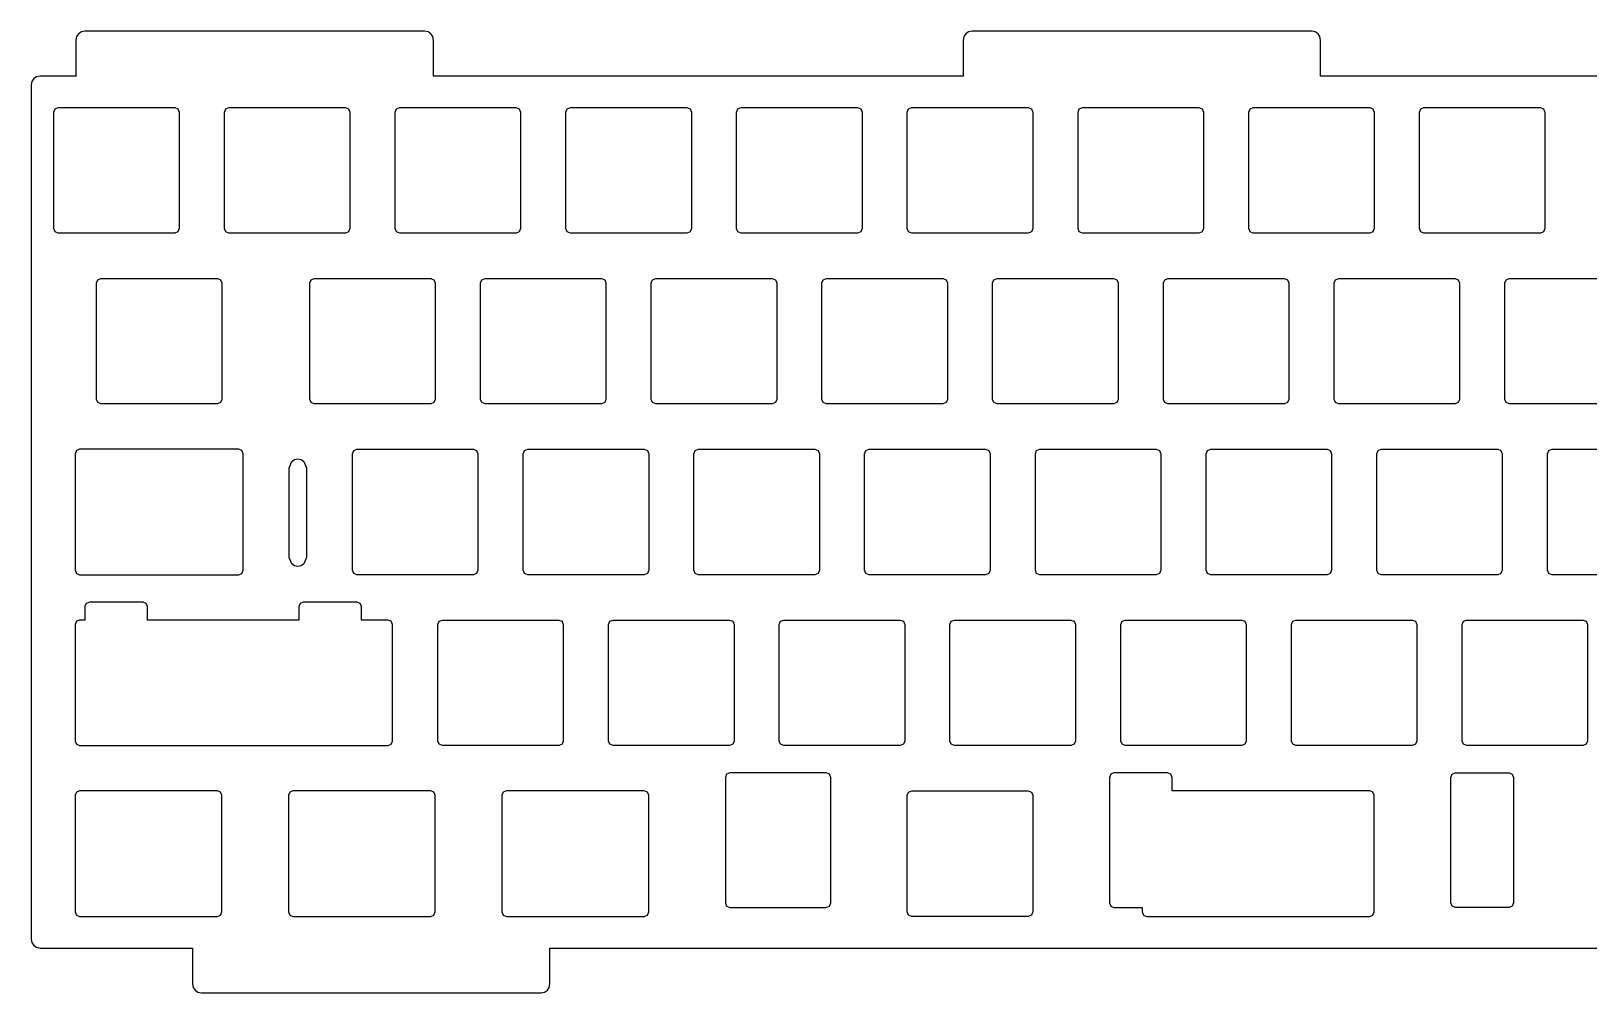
# Model space of a CAD drawing. Extents: x 8 to 355, y 3 to 110.
# Drawn here: x 7.5 to 181.4, y 3.2 to 110.5 of the extents above; entities that cross this region are included whole.
import ezdxf

# ---------------------------------------------------------------- set-up
doc = ezdxf.new("R2010")
doc.units = 0

msp = doc.modelspace()

# ---------------------------------------------------------------- linework, layer by layer
at = {"layer": 'Layer 1'}
for p, q in [((12.603151, 109.865094), (12.524817, 109.475136)), ((12.817037, 110.182854), (12.603151, 109.865094)), ((13.134797, 110.396741), (12.817037, 110.182854)), ((13.524756, 110.475075), (13.134797, 110.396741)), ((51.424763, 110.475075), (13.524756, 110.475075)), ((51.814803, 110.396741), (51.424763, 110.475075)), ((52.132741, 110.182854), (51.814803, 110.396741)), ((52.346804, 109.865094), (52.132741, 110.182854)), ((52.425219, 109.475136), (52.346804, 109.865094)), ((111.603511, 109.865094), (111.52517, 109.475136)), ((111.817408, 110.182854), (111.603511, 109.865094)), ((112.135168, 110.396741), (111.817408, 110.182854)), ((112.5251, 110.475075), (112.135168, 110.396741)), ((150.42512, 110.475075), (112.5251, 110.475075)), ((150.815079, 110.396741), (150.42512, 110.475075)), ((151.13284, 110.182854), (150.815079, 110.396741)), ((151.346726, 109.865094), (151.13284, 110.182854)), ((151.42506, 109.475136), (151.346726, 109.865094)), ((12.524817, 109.475136), (12.524817, 105.575116)), ((52.425219, 105.575116), (52.425219, 109.475136)), ((111.52517, 109.475136), (111.52517, 105.575116)), ((151.42506, 105.575116), (151.42506, 109.475136)), ((7.603457, 104.864882), (7.525122, 104.474925)), ((7.525122, 104.474925), (7.525122, 9.2168)), ((7.817343, 105.182643), (7.603457, 104.864882)), ((8.135104, 105.396529), (7.817343, 105.182643)), ((8.525061, 105.474864), (8.135104, 105.396529)), ((12.535147, 105.474864), (8.525061, 105.474864)), ((12.524817, 105.575116), (12.535147, 105.474864)), ((52.414889, 105.474864), (52.425219, 105.575116)), ((111.53517, 105.474864), (52.414889, 105.474864)), ((111.52517, 105.575116), (111.53517, 105.474864)), ((151.41506, 105.474864), (151.42506, 105.575116)), ((210.53496, 105.474864), (151.41506, 105.474864)), ((7.525122, 9.2168), (7.603457, 8.826841)), ((7.603457, 8.826841), (7.817343, 8.50908)), ((7.817343, 8.50908), (8.135104, 8.295194)), ((8.135104, 8.295194), (8.525061, 8.21686)), ((8.525061, 8.21686), (25.534875, 8.21686)), ((25.534875, 8.21686), (25.525075, 8.11716)), ((25.525075, 8.11716), (25.525075, 4.21714)), ((65.424965, 8.11716), (65.415165, 8.21686)), ((65.415165, 8.21686), (223.53468, 8.21686)), ((65.424965, 4.21714), (65.424965, 8.11716)), ((25.525075, 4.21714), (25.603409, 3.827181)), ((25.603409, 3.827181), (25.817295, 3.50942)), ((25.817295, 3.50942), (26.135055, 3.295534)), ((64.814985, 3.295534), (65.132745, 3.50942)), ((65.132745, 3.50942), (65.346631, 3.827181)), ((65.346631, 3.827181), (65.424965, 4.21714)), ((26.135055, 3.295534), (26.525014, 3.2172)), ((26.525014, 3.2172), (64.425026, 3.2172)), ((64.425026, 3.2172), (64.814985, 3.295534))]:
    msp.add_line(p, q, dxfattribs=at)
at = {"layer": 'Layer 2'}
for p, q in [((10.05, 101.449), (10.196447, 101.802553)), ((10.05, 88.449), (10.05, 101.449)), ((10.196447, 101.802553), (10.55, 101.949)), ((10.55, 101.949), (23.55, 101.949)), ((10.55, 101.949), (10.55, 101.949)), ((23.55, 101.949), (23.903553, 101.802553)), ((23.903553, 101.802553), (24.05, 101.449)), ((24.05, 101.449), (24.05, 88.449)), ((29.1, 101.449), (29.246447, 101.802553)), ((29.1, 88.449), (29.1, 101.449)), ((29.246447, 101.802553), (29.6, 101.949)), ((29.6, 101.949), (42.6, 101.949)), ((29.6, 101.949), (29.6, 101.949)), ((42.6, 101.949), (42.953553, 101.802553)), ((42.953553, 101.802553), (43.1, 101.449)), ((43.1, 101.449), (43.1, 88.449)), ((48.15, 101.449), (48.296447, 101.802553)), ((48.15, 88.449), (48.15, 101.449)), ((48.296447, 101.802553), (48.65, 101.949)), ((48.65, 101.949), (61.65, 101.949)), ((48.65, 101.949), (48.65, 101.949)), ((61.65, 101.949), (62.003553, 101.802553)), ((62.003553, 101.802553), (62.15, 101.449)), ((62.15, 101.449), (62.15, 88.449)), ((67.2, 101.449), (67.346447, 101.802553)), ((67.2, 88.449), (67.2, 101.449)), ((67.346447, 101.802553), (67.7, 101.949)), ((67.7, 101.949), (80.7, 101.949)), ((67.7, 101.949), (67.7, 101.949)), ((80.7, 101.949), (81.053553, 101.802553)), ((81.053553, 101.802553), (81.2, 101.449)), ((81.2, 101.449), (81.2, 88.449)), ((86.25, 101.449), (86.396447, 101.802553)), ((86.25, 88.449), (86.25, 101.449)), ((86.396447, 101.802553), (86.75, 101.949)), ((86.75, 101.949), (99.75, 101.949)), ((86.75, 101.949), (86.75, 101.949)), ((99.75, 101.949), (100.103553, 101.802553)), ((100.103553, 101.802553), (100.25, 101.449)), ((100.25, 101.449), (100.25, 88.449)), ((105.3, 101.449), (105.446447, 101.802553)), ((105.3, 88.449), (105.3, 101.449)), ((105.446447, 101.802553), (105.8, 101.949)), ((105.8, 101.949), (118.8, 101.949)), ((105.8, 101.949), (105.8, 101.949)), ((118.8, 101.949), (119.153553, 101.802553)), ((119.153553, 101.802553), (119.3, 101.449)), ((119.3, 101.449), (119.3, 88.449)), ((124.35, 101.449), (124.496447, 101.802553)), ((124.35, 88.449), (124.35, 101.449)), ((124.496447, 101.802553), (124.85, 101.949)), ((124.85, 101.949), (137.85, 101.949)), ((124.85, 101.949), (124.85, 101.949)), ((137.85, 101.949), (138.203553, 101.802553)), ((138.203553, 101.802553), (138.35, 101.449)), ((138.35, 101.449), (138.35, 88.449)), ((143.4, 101.449), (143.546447, 101.802553)), ((143.4, 88.449), (143.4, 101.449)), ((143.546447, 101.802553), (143.9, 101.949)), ((143.9, 101.949), (156.9, 101.949)), ((143.9, 101.949), (143.9, 101.949)), ((156.9, 101.949), (157.253553, 101.802553)), ((157.253553, 101.802553), (157.4, 101.449)), ((157.4, 101.449), (157.4, 88.449)), ((162.45, 101.449), (162.596447, 101.802553)), ((162.45, 88.449), (162.45, 101.449)), ((162.596447, 101.802553), (162.95, 101.949)), ((162.95, 101.949), (175.95, 101.949)), ((162.95, 101.949), (162.95, 101.949)), ((175.95, 101.949), (176.303553, 101.802553)), ((176.303553, 101.802553), (176.45, 101.449)), ((176.45, 101.449), (176.45, 88.449)), ((10.196447, 88.095447), (10.05, 88.449)), ((10.55, 87.949), (10.196447, 88.095447)), ((23.55, 87.949), (10.55, 87.949)), ((23.903553, 88.095447), (23.55, 87.949)), ((24.05, 88.449), (23.903553, 88.095447)), ((29.246447, 88.095447), (29.1, 88.449)), ((29.6, 87.949), (29.246447, 88.095447)), ((42.6, 87.949), (29.6, 87.949)), ((42.953553, 88.095447), (42.6, 87.949)), ((43.1, 88.449), (42.953553, 88.095447)), ((48.296447, 88.095447), (48.15, 88.449)), ((48.65, 87.949), (48.296447, 88.095447)), ((61.65, 87.949), (48.65, 87.949)), ((62.003553, 88.095447), (61.65, 87.949)), ((62.15, 88.449), (62.003553, 88.095447)), ((67.346447, 88.095447), (67.2, 88.449)), ((67.7, 87.949), (67.346447, 88.095447)), ((80.7, 87.949), (67.7, 87.949)), ((81.053553, 88.095447), (80.7, 87.949)), ((81.2, 88.449), (81.053553, 88.095447)), ((86.396447, 88.095447), (86.25, 88.449)), ((86.75, 87.949), (86.396447, 88.095447)), ((99.75, 87.949), (86.75, 87.949)), ((100.103553, 88.095447), (99.75, 87.949)), ((100.25, 88.449), (100.103553, 88.095447)), ((105.446447, 88.095447), (105.3, 88.449)), ((105.8, 87.949), (105.446447, 88.095447)), ((118.8, 87.949), (105.8, 87.949)), ((119.153553, 88.095447), (118.8, 87.949)), ((119.3, 88.449), (119.153553, 88.095447)), ((124.496447, 88.095447), (124.35, 88.449)), ((124.85, 87.949), (124.496447, 88.095447)), ((137.85, 87.949), (124.85, 87.949)), ((138.203553, 88.095447), (137.85, 87.949)), ((138.35, 88.449), (138.203553, 88.095447)), ((143.546447, 88.095447), (143.4, 88.449)), ((143.9, 87.949), (143.546447, 88.095447)), ((156.9, 87.949), (143.9, 87.949)), ((157.253553, 88.095447), (156.9, 87.949)), ((157.4, 88.449), (157.253553, 88.095447)), ((162.596447, 88.095447), (162.45, 88.449)), ((162.95, 87.949), (162.596447, 88.095447)), ((175.95, 87.949), (162.95, 87.949)), ((176.303553, 88.095447), (175.95, 87.949)), ((176.45, 88.449), (176.303553, 88.095447)), ((14.813, 82.399), (14.959447, 82.752553)), ((14.813, 69.399), (14.813, 82.399)), ((14.959447, 82.752553), (15.313, 82.899)), ((15.313, 82.899), (28.313, 82.899)), ((15.313, 82.899), (15.313, 82.899)), ((28.313, 82.899), (28.666553, 82.752553)), ((28.666553, 82.752553), (28.813, 82.399)), ((28.813, 82.399), (28.813, 69.399)), ((38.625, 82.399), (38.771447, 82.752553)), ((38.625, 69.399), (38.625, 82.399)), ((38.771447, 82.752553), (39.125, 82.899)), ((39.125, 82.899), (52.125, 82.899)), ((39.125, 82.899), (39.125, 82.899)), ((52.125, 82.899), (52.478553, 82.752553)), ((52.478553, 82.752553), (52.625, 82.399)), ((52.625, 82.399), (52.625, 69.399)), ((57.675, 82.399), (57.821447, 82.752553)), ((57.675, 69.399), (57.675, 82.399)), ((57.821447, 82.752553), (58.175, 82.899)), ((58.175, 82.899), (71.175, 82.899)), ((58.175, 82.899), (58.175, 82.899)), ((71.175, 82.899), (71.528553, 82.752553)), ((71.528553, 82.752553), (71.675, 82.399)), ((71.675, 82.399), (71.675, 69.399)), ((76.725, 82.399), (76.871447, 82.752553)), ((76.725, 69.399), (76.725, 82.399)), ((76.871447, 82.752553), (77.225, 82.899)), ((77.225, 82.899), (90.225, 82.899)), ((77.225, 82.899), (77.225, 82.899)), ((90.225, 82.899), (90.578553, 82.752553)), ((90.578553, 82.752553), (90.725, 82.399)), ((90.725, 82.399), (90.725, 69.399)), ((95.775, 82.399), (95.921447, 82.752553)), ((95.775, 69.399), (95.775, 82.399)), ((95.921447, 82.752553), (96.275, 82.899)), ((96.275, 82.899), (109.275, 82.899)), ((96.275, 82.899), (96.275, 82.899)), ((109.275, 82.899), (109.628553, 82.752553)), ((109.628553, 82.752553), (109.775, 82.399)), ((109.775, 82.399), (109.775, 69.399)), ((114.825, 82.399), (114.971447, 82.752553)), ((114.825, 69.399), (114.825, 82.399)), ((114.971447, 82.752553), (115.325, 82.899)), ((115.325, 82.899), (128.325, 82.899)), ((115.325, 82.899), (115.325, 82.899)), ((128.325, 82.899), (128.678553, 82.752553)), ((128.678553, 82.752553), (128.825, 82.399)), ((128.825, 82.399), (128.825, 69.399)), ((133.875, 82.399), (134.021447, 82.752553)), ((133.875, 69.399), (133.875, 82.399)), ((134.021447, 82.752553), (134.375, 82.899)), ((134.375, 82.899), (147.375, 82.899)), ((134.375, 82.899), (134.375, 82.899)), ((147.375, 82.899), (147.728553, 82.752553)), ((147.728553, 82.752553), (147.875, 82.399)), ((147.875, 82.399), (147.875, 69.399)), ((152.925, 82.399), (153.071447, 82.752553)), ((152.925, 69.399), (152.925, 82.399)), ((153.071447, 82.752553), (153.425, 82.899)), ((153.425, 82.899), (166.425, 82.899)), ((153.425, 82.899), (153.425, 82.899)), ((166.425, 82.899), (166.778553, 82.752553)), ((166.778553, 82.752553), (166.925, 82.399)), ((166.925, 82.399), (166.925, 69.399)), ((171.975, 82.399), (172.121447, 82.752553)), ((171.975, 69.399), (171.975, 82.399)), ((172.121447, 82.752553), (172.475, 82.899)), ((172.475, 82.899), (185.475, 82.899)), ((172.475, 82.899), (172.475, 82.899)), ((14.959447, 69.045447), (14.813, 69.399)), ((15.313, 68.899), (14.959447, 69.045447)), ((28.313, 68.899), (15.313, 68.899)), ((28.666553, 69.045447), (28.313, 68.899)), ((28.813, 69.399), (28.666553, 69.045447)), ((38.771447, 69.045447), (38.625, 69.399)), ((39.125, 68.899), (38.771447, 69.045447)), ((52.125, 68.899), (39.125, 68.899)), ((52.478553, 69.045447), (52.125, 68.899)), ((52.625, 69.399), (52.478553, 69.045447)), ((57.821447, 69.045447), (57.675, 69.399)), ((58.175, 68.899), (57.821447, 69.045447)), ((71.175, 68.899), (58.175, 68.899)), ((71.528553, 69.045447), (71.175, 68.899)), ((71.675, 69.399), (71.528553, 69.045447)), ((76.871447, 69.045447), (76.725, 69.399)), ((77.225, 68.899), (76.871447, 69.045447)), ((90.225, 68.899), (77.225, 68.899)), ((90.578553, 69.045447), (90.225, 68.899)), ((90.725, 69.399), (90.578553, 69.045447)), ((95.921447, 69.045447), (95.775, 69.399)), ((96.275, 68.899), (95.921447, 69.045447)), ((109.275, 68.899), (96.275, 68.899)), ((109.628553, 69.045447), (109.275, 68.899)), ((109.775, 69.399), (109.628553, 69.045447)), ((114.971447, 69.045447), (114.825, 69.399)), ((115.325, 68.899), (114.971447, 69.045447)), ((128.325, 68.899), (115.325, 68.899)), ((128.678553, 69.045447), (128.325, 68.899)), ((128.825, 69.399), (128.678553, 69.045447)), ((134.021447, 69.045447), (133.875, 69.399)), ((134.375, 68.899), (134.021447, 69.045447)), ((147.375, 68.899), (134.375, 68.899)), ((147.728553, 69.045447), (147.375, 68.899)), ((147.875, 69.399), (147.728553, 69.045447)), ((153.071447, 69.045447), (152.925, 69.399)), ((153.425, 68.899), (153.071447, 69.045447)), ((166.425, 68.899), (153.425, 68.899)), ((166.778553, 69.045447), (166.425, 68.899)), ((166.925, 69.399), (166.778553, 69.045447)), ((172.121447, 69.045447), (171.975, 69.399)), ((172.475, 68.899), (172.121447, 69.045447)), ((185.475, 68.899), (172.475, 68.899)), ((12.577395, 63.702687), (12.430766, 63.34924)), ((12.430766, 63.34924), (12.430766, 50.349)), ((12.930994, 63.848951), (12.577395, 63.702687)), ((17.69401, 63.848951), (12.930994, 63.848951)), ((25.931234, 63.848951), (17.69401, 63.848951)), ((30.69425, 63.848951), (25.931234, 63.848951)), ((31.047515, 63.702505), (30.69425, 63.848951)), ((31.193962, 63.34924), (31.047515, 63.702505)), ((31.193962, 50.349), (31.193962, 63.34924)), ((43.388, 63.349), (43.534447, 63.702553)), ((43.388, 50.349), (43.388, 63.349)), ((43.534447, 63.702553), (43.888, 63.849)), ((43.888, 63.849), (56.888, 63.849)), ((43.888, 63.849), (43.888, 63.849)), ((56.888, 63.849), (57.241553, 63.702553)), ((57.241553, 63.702553), (57.388, 63.349)), ((57.388, 63.349), (57.388, 50.349)), ((62.438, 63.349), (62.584447, 63.702553)), ((62.438, 50.349), (62.438, 63.349)), ((62.584447, 63.702553), (62.938, 63.849)), ((62.938, 63.849), (75.938, 63.849)), ((62.938, 63.849), (62.938, 63.849)), ((75.938, 63.849), (76.291553, 63.702553)), ((76.291553, 63.702553), (76.438, 63.349)), ((76.438, 63.349), (76.438, 50.349)), ((81.488, 63.349), (81.634447, 63.702553)), ((81.488, 50.349), (81.488, 63.349)), ((81.634447, 63.702553), (81.988, 63.849)), ((81.988, 63.849), (94.988, 63.849)), ((81.988, 63.849), (81.988, 63.849)), ((94.988, 63.849), (95.341553, 63.702553)), ((95.341553, 63.702553), (95.488, 63.349)), ((95.488, 63.349), (95.488, 50.349)), ((100.538, 63.349), (100.684447, 63.702553)), ((100.538, 50.349), (100.538, 63.349)), ((100.684447, 63.702553), (101.038, 63.849)), ((101.038, 63.849), (114.038, 63.849)), ((101.038, 63.849), (101.038, 63.849)), ((114.038, 63.849), (114.391553, 63.702553)), ((114.391553, 63.702553), (114.538, 63.349)), ((114.538, 63.349), (114.538, 50.349)), ((119.588, 63.349), (119.734447, 63.702553)), ((119.588, 50.349), (119.588, 63.349)), ((119.734447, 63.702553), (120.088, 63.849)), ((120.088, 63.849), (133.088, 63.849)), ((120.088, 63.849), (120.088, 63.849)), ((133.088, 63.849), (133.441553, 63.702553)), ((133.441553, 63.702553), (133.588, 63.349)), ((133.588, 63.349), (133.588, 50.349)), ((138.638, 63.349), (138.784447, 63.702553)), ((138.638, 50.349), (138.638, 63.349)), ((138.784447, 63.702553), (139.138, 63.849)), ((139.138, 63.849), (152.138, 63.849)), ((139.138, 63.849), (139.138, 63.849)), ((152.138, 63.849), (152.491553, 63.702553)), ((152.491553, 63.702553), (152.638, 63.349)), ((152.638, 63.349), (152.638, 50.349)), ((157.688, 63.349), (157.834447, 63.702553)), ((157.688, 50.349), (157.688, 63.349)), ((157.834447, 63.702553), (158.188, 63.849)), ((158.188, 63.849), (171.188, 63.849)), ((158.188, 63.849), (158.188, 63.849)), ((171.188, 63.849), (171.541553, 63.702553)), ((171.541553, 63.702553), (171.688, 63.349)), ((171.688, 63.349), (171.688, 50.349)), ((176.738, 63.349), (176.884447, 63.702553)), ((176.738, 50.349), (176.738, 63.349)), ((176.884447, 63.702553), (177.238, 63.849)), ((177.238, 63.849), (190.238, 63.849)), ((177.238, 63.849), (177.238, 63.849)), ((12.430766, 50.349), (12.577213, 49.995219)), ((12.577213, 49.995219), (12.930994, 49.848772)), ((12.930994, 49.848772), (17.69401, 49.848772)), ((17.69401, 49.848772), (25.931234, 49.848772)), ((25.931234, 49.848772), (30.69425, 49.848772)), ((30.69425, 49.848772), (31.047698, 49.995401)), ((31.047698, 49.995401), (31.193962, 50.349)), ((43.534447, 49.995447), (43.388, 50.349)), ((43.888, 49.849), (43.534447, 49.995447)), ((56.888, 49.849), (43.888, 49.849)), ((57.241553, 49.995447), (56.888, 49.849)), ((57.388, 50.349), (57.241553, 49.995447)), ((62.584447, 49.995447), (62.438, 50.349)), ((62.938, 49.849), (62.584447, 49.995447)), ((75.938, 49.849), (62.938, 49.849)), ((76.291553, 49.995447), (75.938, 49.849)), ((76.438, 50.349), (76.291553, 49.995447)), ((81.634447, 49.995447), (81.488, 50.349)), ((81.988, 49.849), (81.634447, 49.995447)), ((94.988, 49.849), (81.988, 49.849)), ((95.341553, 49.995447), (94.988, 49.849)), ((95.488, 50.349), (95.341553, 49.995447)), ((100.684447, 49.995447), (100.538, 50.349)), ((101.038, 49.849), (100.684447, 49.995447)), ((114.038, 49.849), (101.038, 49.849)), ((114.391553, 49.995447), (114.038, 49.849)), ((114.538, 50.349), (114.391553, 49.995447)), ((119.734447, 49.995447), (119.588, 50.349)), ((120.088, 49.849), (119.734447, 49.995447)), ((133.088, 49.849), (120.088, 49.849)), ((133.441553, 49.995447), (133.088, 49.849)), ((133.588, 50.349), (133.441553, 49.995447)), ((138.784447, 49.995447), (138.638, 50.349)), ((139.138, 49.849), (138.784447, 49.995447)), ((152.138, 49.849), (139.138, 49.849)), ((152.491553, 49.995447), (152.138, 49.849)), ((152.638, 50.349), (152.491553, 49.995447)), ((157.834447, 49.995447), (157.688, 50.349)), ((158.188, 49.849), (157.834447, 49.995447)), ((171.188, 49.849), (158.188, 49.849)), ((171.541553, 49.995447), (171.188, 49.849)), ((171.688, 50.349), (171.541553, 49.995447)), ((176.884447, 49.995447), (176.738, 50.349)), ((177.238, 49.849), (176.884447, 49.995447)), ((190.238, 49.849), (177.238, 49.849)), ((13.664485, 46.652382), (13.518038, 46.299118)), ((13.518038, 46.299118), (13.518038, 44.798951)), ((14.017749, 46.798829), (13.664485, 46.652382)), ((20.0179, 46.798829), (14.017749, 46.798829)), ((20.371498, 46.652565), (20.0179, 46.798829)), ((20.518127, 46.299118), (20.371498, 46.652565)), ((20.518127, 44.798951), (20.518127, 46.299118)), ((37.540547, 46.652382), (37.3941, 46.299118)), ((37.3941, 46.299118), (37.3941, 44.798951)), ((37.893811, 46.798829), (37.540547, 46.652382)), ((43.893962, 46.798829), (37.893811, 46.798829)), ((44.24756, 46.652565), (43.893962, 46.798829)), ((44.394189, 46.299118), (44.24756, 46.652565)), ((44.394189, 44.798951), (44.394189, 46.299118)), ((12.577395, 44.652687), (12.430766, 44.29924)), ((12.430766, 44.29924), (12.430766, 31.299)), ((12.930994, 44.798951), (12.577395, 44.652687)), ((13.518038, 44.798951), (12.930994, 44.798951)), ((22.455994, 44.798951), (20.518127, 44.798951)), ((25.931234, 44.798951), (22.455994, 44.798951)), ((34.36276, 44.798951), (25.931234, 44.798951)), ((35.456234, 44.798951), (34.36276, 44.798951)), ((37.3941, 44.798951), (35.456234, 44.798951)), ((47.363, 44.798951), (44.394189, 44.798951)), ((47.716599, 44.652687), (47.363, 44.798951)), ((47.863228, 44.29924), (47.716599, 44.652687)), ((47.863228, 31.299), (47.863228, 44.29924)), ((52.913, 44.299), (53.059447, 44.652553)), ((52.913, 31.299), (52.913, 44.299)), ((53.059447, 44.652553), (53.413, 44.799)), ((53.413, 44.799), (66.413, 44.799)), ((53.413, 44.799), (53.413, 44.799)), ((66.413, 44.799), (66.766553, 44.652553)), ((66.766553, 44.652553), (66.913, 44.299)), ((66.913, 44.299), (66.913, 31.299)), ((71.963, 44.299), (72.109447, 44.652553)), ((71.963, 31.299), (71.963, 44.299)), ((72.109447, 44.652553), (72.463, 44.799)), ((72.463, 44.799), (85.463, 44.799)), ((72.463, 44.799), (72.463, 44.799)), ((85.463, 44.799), (85.816553, 44.652553)), ((85.816553, 44.652553), (85.963, 44.299)), ((85.963, 44.299), (85.963, 31.299)), ((91.013, 44.299), (91.159447, 44.652553)), ((91.013, 31.299), (91.013, 44.299)), ((91.159447, 44.652553), (91.513, 44.799)), ((91.513, 44.799), (104.513, 44.799)), ((91.513, 44.799), (91.513, 44.799)), ((104.513, 44.799), (104.866553, 44.652553)), ((104.866553, 44.652553), (105.013, 44.299)), ((105.013, 44.299), (105.013, 31.299)), ((110.063, 44.299), (110.209447, 44.652553)), ((110.063, 31.299), (110.063, 44.299)), ((110.209447, 44.652553), (110.563, 44.799)), ((110.563, 44.799), (123.563, 44.799)), ((110.563, 44.799), (110.563, 44.799)), ((123.563, 44.799), (123.916553, 44.652553)), ((123.916553, 44.652553), (124.063, 44.299)), ((124.063, 44.299), (124.063, 31.299)), ((129.113, 44.299), (129.259447, 44.652553)), ((129.113, 31.299), (129.113, 44.299)), ((129.259447, 44.652553), (129.613, 44.799)), ((129.613, 44.799), (142.613, 44.799)), ((129.613, 44.799), (129.613, 44.799)), ((142.613, 44.799), (142.966553, 44.652553)), ((142.966553, 44.652553), (143.113, 44.299)), ((143.113, 44.299), (143.113, 31.299)), ((148.163, 44.299), (148.309447, 44.652553)), ((148.163, 31.299), (148.163, 44.299)), ((148.309447, 44.652553), (148.663, 44.799)), ((148.663, 44.799), (161.663, 44.799)), ((148.663, 44.799), (148.663, 44.799)), ((161.663, 44.799), (162.016553, 44.652553)), ((162.016553, 44.652553), (162.163, 44.299)), ((162.163, 44.299), (162.163, 31.299)), ((167.213, 44.299), (167.359447, 44.652553)), ((167.213, 31.299), (167.213, 44.299)), ((167.359447, 44.652553), (167.713, 44.799)), ((167.713, 44.799), (180.713, 44.799)), ((167.713, 44.799), (167.713, 44.799)), ((180.713, 44.799), (181.066553, 44.652553)), ((181.066553, 44.652553), (181.213, 44.299)), ((181.213, 44.299), (181.213, 31.299)), ((12.430766, 31.299), (12.577212, 30.945217)), ((47.716782, 30.945217), (47.863228, 31.299)), ((53.059447, 30.945447), (52.913, 31.299)), ((66.913, 31.299), (66.766553, 30.945447)), ((72.109447, 30.945447), (71.963, 31.299)), ((85.963, 31.299), (85.816553, 30.945447)), ((91.159447, 30.945447), (91.013, 31.299)), ((105.013, 31.299), (104.866553, 30.945447)), ((110.209447, 30.945447), (110.063, 31.299)), ((124.063, 31.299), (123.916553, 30.945447)), ((129.259447, 30.945447), (129.113, 31.299)), ((143.113, 31.299), (142.966553, 30.945447)), ((148.309447, 30.945447), (148.163, 31.299)), ((162.163, 31.299), (162.016553, 30.945447)), ((167.359447, 30.945447), (167.213, 31.299)), ((181.213, 31.299), (181.066553, 30.945447)), ((12.577212, 30.945217), (12.930994, 30.79877)), ((12.930994, 30.79877), (22.455994, 30.79877)), ((22.455994, 30.79877), (25.931234, 30.79877)), ((25.931234, 30.79877), (34.36276, 30.79877)), ((34.36276, 30.79877), (35.456234, 30.79877)), ((35.456234, 30.79877), (47.363, 30.79877)), ((47.363, 30.79877), (47.716782, 30.945217)), ((53.413, 30.799), (53.059447, 30.945447)), ((66.413, 30.799), (53.413, 30.799)), ((66.766553, 30.945447), (66.413, 30.799)), ((72.463, 30.799), (72.109447, 30.945447)), ((85.463, 30.799), (72.463, 30.799)), ((85.816553, 30.945447), (85.463, 30.799)), ((91.513, 30.799), (91.159447, 30.945447)), ((104.513, 30.799), (91.513, 30.799)), ((104.866553, 30.945447), (104.513, 30.799)), ((110.563, 30.799), (110.209447, 30.945447)), ((123.563, 30.799), (110.563, 30.799)), ((123.916553, 30.945447), (123.563, 30.799)), ((129.613, 30.799), (129.259447, 30.945447)), ((142.613, 30.799), (129.613, 30.799)), ((142.966553, 30.945447), (142.613, 30.799)), ((148.663, 30.799), (148.309447, 30.945447)), ((161.663, 30.799), (148.663, 30.799)), ((162.016553, 30.945447), (161.663, 30.799)), ((167.713, 30.799), (167.359447, 30.945447)), ((180.713, 30.799), (167.713, 30.799)), ((181.066553, 30.945447), (180.713, 30.799)), ((85.140408, 27.602567), (84.993778, 27.24912)), ((84.993778, 27.24912), (84.993778, 13.24894)), ((85.494006, 27.74883), (85.140408, 27.602567)), ((90.249788, 27.74883), (85.494006, 27.74883)), ((91.494157, 27.74883), (90.249788, 27.74883)), ((96.249939, 27.74883), (91.494157, 27.74883)), ((96.603537, 27.602567), (96.249939, 27.74883)), ((96.750167, 27.24912), (96.603537, 27.602567)), ((96.750167, 13.24894), (96.750167, 27.24912)), ((127.996527, 27.602383), (127.85008, 27.24912)), ((127.85008, 27.24912), (127.85008, 13.24894)), ((128.34979, 27.74883), (127.996527, 27.602383)), ((134.34994, 27.74883), (128.34979, 27.74883)), ((134.70354, 27.602567), (134.34994, 27.74883)), ((134.85017, 27.24912), (134.70354, 27.602567)), ((134.85017, 25.74895), (134.85017, 27.24912)), ((165.95, 27.249), (166.096447, 27.602553)), ((165.95, 13.249), (165.95, 27.249)), ((166.096447, 27.602553), (166.45, 27.749)), ((166.45, 27.749), (172.45, 27.749)), ((166.45, 27.749), (166.45, 27.749)), ((172.45, 27.749), (172.803553, 27.602553)), ((172.803553, 27.602553), (172.95, 27.249)), ((172.95, 27.249), (172.95, 13.249)), ((12.577396, 25.602687), (12.430766, 25.24924)), ((12.430766, 25.24924), (12.430766, 12.249)), ((12.930994, 25.74895), (12.577396, 25.602687)), ((15.31276, 25.74895), (12.930994, 25.74895)), ((25.931234, 25.74895), (15.31276, 25.74895)), ((28.313, 25.74895), (25.931234, 25.74895)), ((28.666598, 25.602687), (28.313, 25.74895)), ((28.813228, 25.24924), (28.666598, 25.602687)), ((28.813228, 12.249), (28.813228, 25.24924)), ((36.390412, 25.602686), (36.243783, 25.24924)), ((36.243783, 25.24924), (36.243783, 12.249)), ((36.74401, 25.74895), (36.390412, 25.602686)), ((39.124744, 25.74895), (36.74401, 25.74895)), ((49.74425, 25.74895), (39.124744, 25.74895)), ((52.124984, 25.74895), (49.74425, 25.74895)), ((52.478582, 25.602687), (52.124984, 25.74895)), ((52.625212, 25.24924), (52.478582, 25.602687)), ((52.625212, 12.249), (52.625212, 25.24924)), ((60.202396, 25.602687), (60.055766, 25.24924)), ((60.055766, 25.24924), (60.055766, 12.249)), ((60.555994, 25.74895), (60.202396, 25.602687)), ((62.93776, 25.74895), (60.555994, 25.74895)), ((73.556234, 25.74895), (62.93776, 25.74895)), ((75.938, 25.74895), (73.556234, 25.74895)), ((76.291598, 25.602687), (75.938, 25.74895)), ((76.438228, 25.24924), (76.291598, 25.602687)), ((76.438228, 12.249), (76.438228, 25.24924)), ((105.3, 25.249), (105.446447, 25.602553)), ((105.3, 12.249), (105.3, 25.249)), ((105.446447, 25.602553), (105.8, 25.749)), ((105.8, 25.749), (118.8, 25.749)), ((105.8, 25.749), (105.8, 25.749)), ((118.8, 25.749), (119.153553, 25.602553)), ((119.153553, 25.602553), (119.3, 25.249)), ((119.3, 25.249), (119.3, 12.249)), ((143.89974, 25.74895), (134.85017, 25.74895)), ((144.99425, 25.74895), (143.89974, 25.74895)), ((156.89998, 25.74895), (144.99425, 25.74895)), ((157.25358, 25.602687), (156.89998, 25.74895)), ((157.40021, 25.24924), (157.25358, 25.602687)), ((157.40021, 12.249), (157.40021, 25.24924)), ((12.430766, 12.249), (12.577212, 11.895217)), ((28.666782, 11.895217), (28.813228, 12.249)), ((36.243783, 12.249), (36.390228, 11.895218)), ((52.478766, 11.895217), (52.625212, 12.249)), ((60.055766, 12.249), (60.202212, 11.895217)), ((76.291782, 11.895217), (76.438228, 12.249)), ((84.993778, 13.24894), (85.140408, 12.895493)), ((85.140408, 12.895493), (85.494006, 12.74923)), ((85.494006, 12.74923), (90.249788, 12.74923)), ((90.249788, 12.74923), (91.494157, 12.74923)), ((91.494157, 12.74923), (96.249939, 12.74923)), ((96.249939, 12.74923), (96.603537, 12.895493)), ((96.603537, 12.895493), (96.750167, 13.24894)), ((105.446447, 11.895447), (105.3, 12.249)), ((119.3, 12.249), (119.153553, 11.895447)), ((127.85008, 13.24894), (127.996527, 12.895677)), ((127.996527, 12.895677), (128.34979, 12.74923)), ((128.34979, 12.74923), (131.49378, 12.74923)), ((131.49378, 12.74923), (131.49378, 12.249)), ((131.49378, 12.249), (131.640227, 11.895217)), ((157.253763, 11.895217), (157.40021, 12.249)), ((166.096447, 12.895447), (165.95, 13.249)), ((166.45, 12.749), (166.096447, 12.895447)), ((172.45, 12.749), (166.45, 12.749)), ((172.803553, 12.895447), (172.45, 12.749)), ((172.95, 13.249), (172.803553, 12.895447)), ((12.577212, 11.895217), (12.930994, 11.74877)), ((12.930994, 11.74877), (15.31276, 11.74877)), ((15.31276, 11.74877), (25.931234, 11.74877)), ((25.931234, 11.74877), (28.313, 11.74877)), ((28.313, 11.74877), (28.666782, 11.895217)), ((36.390228, 11.895218), (36.74401, 11.74877)), ((36.74401, 11.74877), (39.124744, 11.74877)), ((39.124744, 11.74877), (49.74425, 11.74877)), ((49.74425, 11.74877), (52.124984, 11.74877)), ((52.124984, 11.74877), (52.478766, 11.895217)), ((60.202212, 11.895217), (60.555994, 11.74877)), ((60.555994, 11.74877), (62.93776, 11.74877)), ((62.93776, 11.74877), (73.556234, 11.74877)), ((73.556234, 11.74877), (75.938, 11.74877)), ((75.938, 11.74877), (76.291782, 11.895217)), ((105.8, 11.749), (105.446447, 11.895447)), ((118.8, 11.749), (105.8, 11.749)), ((119.153553, 11.895447), (118.8, 11.749)), ((131.640227, 11.895217), (131.99401, 11.74877)), ((131.99401, 11.74877), (143.89974, 11.74877)), ((143.89974, 11.74877), (144.99425, 11.74877)), ((144.99425, 11.74877), (156.89998, 11.74877)), ((156.89998, 11.74877), (157.253763, 11.895217))]:
    msp.add_line(p, q, dxfattribs=at)
at = {"layer": 'Layer 3'}
for p, q in [((36.614248, 62.469104), (36.92245, 62.685877)), ((36.92245, 62.685877), (37.285999, 62.761997)), ((37.285999, 62.761997), (37.285999, 62.761997)), ((37.285999, 62.761997), (37.649548, 62.685877)), ((37.285999, 62.761997), (37.285999, 62.761997)), ((37.649548, 62.685877), (37.95775, 62.469104)), ((36.335999, 61.761997), (36.614248, 62.469104)), ((36.335999, 51.761997), (36.335999, 61.761997)), ((37.95775, 62.469104), (38.235999, 61.761997)), ((38.235999, 61.761997), (38.235999, 51.761997)), ((36.614248, 51.05489), (36.335999, 51.761997)), ((36.92245, 50.838117), (36.614248, 51.05489)), ((37.285999, 50.761997), (36.92245, 50.838117)), ((37.649548, 50.838117), (37.285999, 50.761997)), ((37.285999, 50.761997), (37.285999, 50.761997)), ((37.95775, 51.05489), (37.649548, 50.838117)), ((38.235999, 51.761997), (37.95775, 51.05489))]:
    msp.add_line(p, q, dxfattribs=at)

doc.saveas('drawing.dxf')
